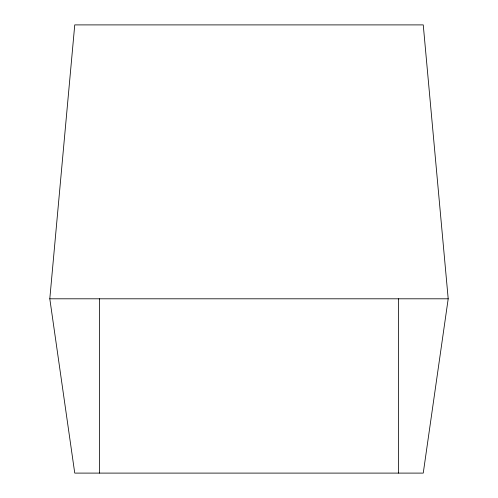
<?xml version="1.0" encoding="UTF-8"?>
<svg xmlns="http://www.w3.org/2000/svg" width="498" height="498" viewBox="0 0 498 498"><rect width="100%" height="100%" fill="white"/><g stroke="black" fill="none" stroke-linecap="round" stroke-linejoin="round"><path stroke-width="0.75" d="M49.8 298.8L74.75 24.9L423.25 24.9L448.2 298.8L423.25 473.1L74.75 473.1L49.8 298.8L448.2 298.8M398.4 298.8L398.4 473.1M99.6 298.8L99.6 473.1"/></g></svg>
